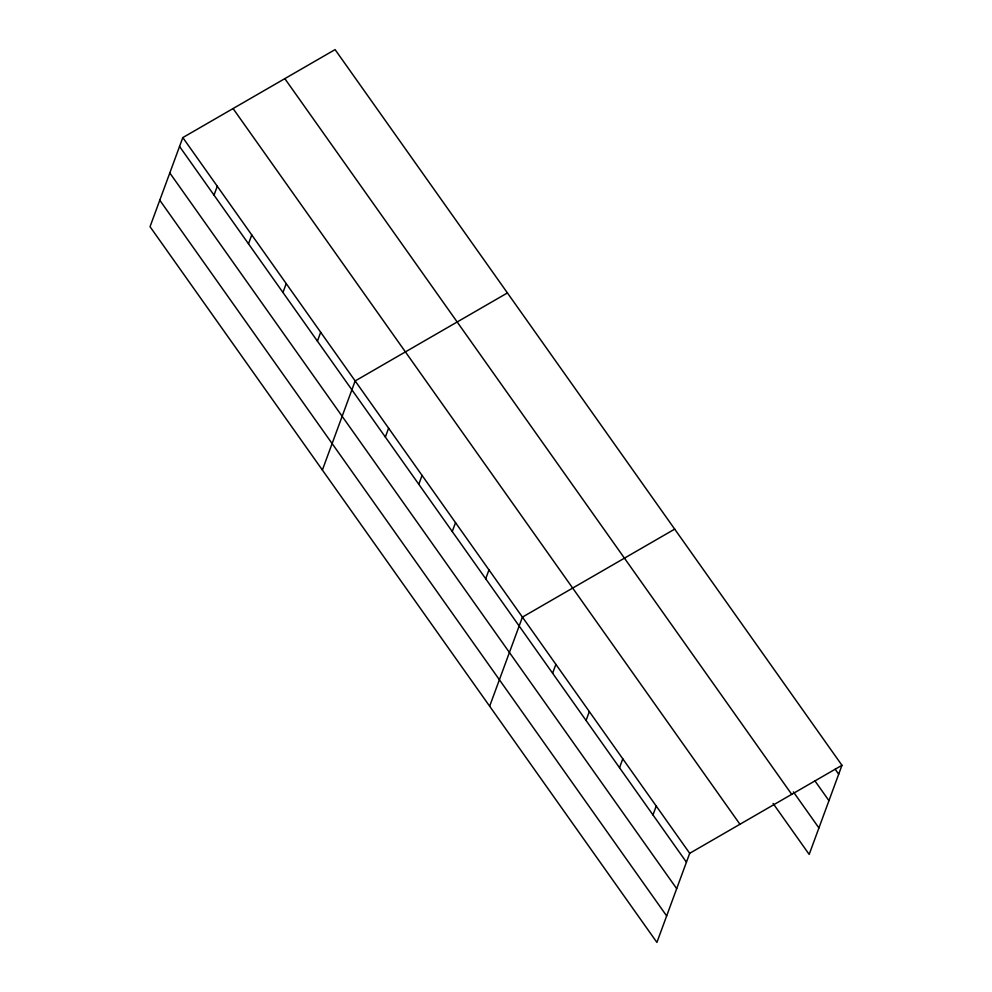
<?xml version="1.0" encoding="UTF-8"?>
<svg xmlns="http://www.w3.org/2000/svg" width="992" height="992" viewBox="0 0 992 992"><rect width="100%" height="100%" fill="white"/><g stroke="black" fill="none" stroke-linecap="round" stroke-linejoin="round"><path stroke-width="1.49" d="M182.813 137.59L150.04 226.697L656.915 942.4L689.7 853.306L841.96 765.303L335.085 49.6L182.813 137.59L689.7 853.306M214.012 195.151L217.285 186.26M248.484 243.821L251.757 234.93M282.956 292.479L286.217 283.6M317.428 341.149L320.689 332.27M322.375 470.034L355.161 380.94L507.42 292.938M385.342 437.063L388.616 428.172M418.798 484.294L422.071 475.404M452.253 531.526L455.526 522.648M485.708 578.77L488.982 569.879M489.651 706.217L522.424 617.123L674.696 529.12M552.618 673.246L555.88 664.355M586.074 720.477L589.335 711.586M619.529 767.709L622.79 758.83M652.972 814.953L656.245 806.062M841.96 765.303L809.187 854.41L773.09 803.446M835.177 769.222L838.699 774.194M814.866 780.778L828.952 800.668M793.389 791.889L818.921 827.936M284.828 78.641L791.715 794.344M233.07 108.55L739.945 824.265M179.552 146.481L686.427 862.184M169.806 172.955L676.693 888.658M159.774 200.223L666.661 915.926"/></g></svg>
